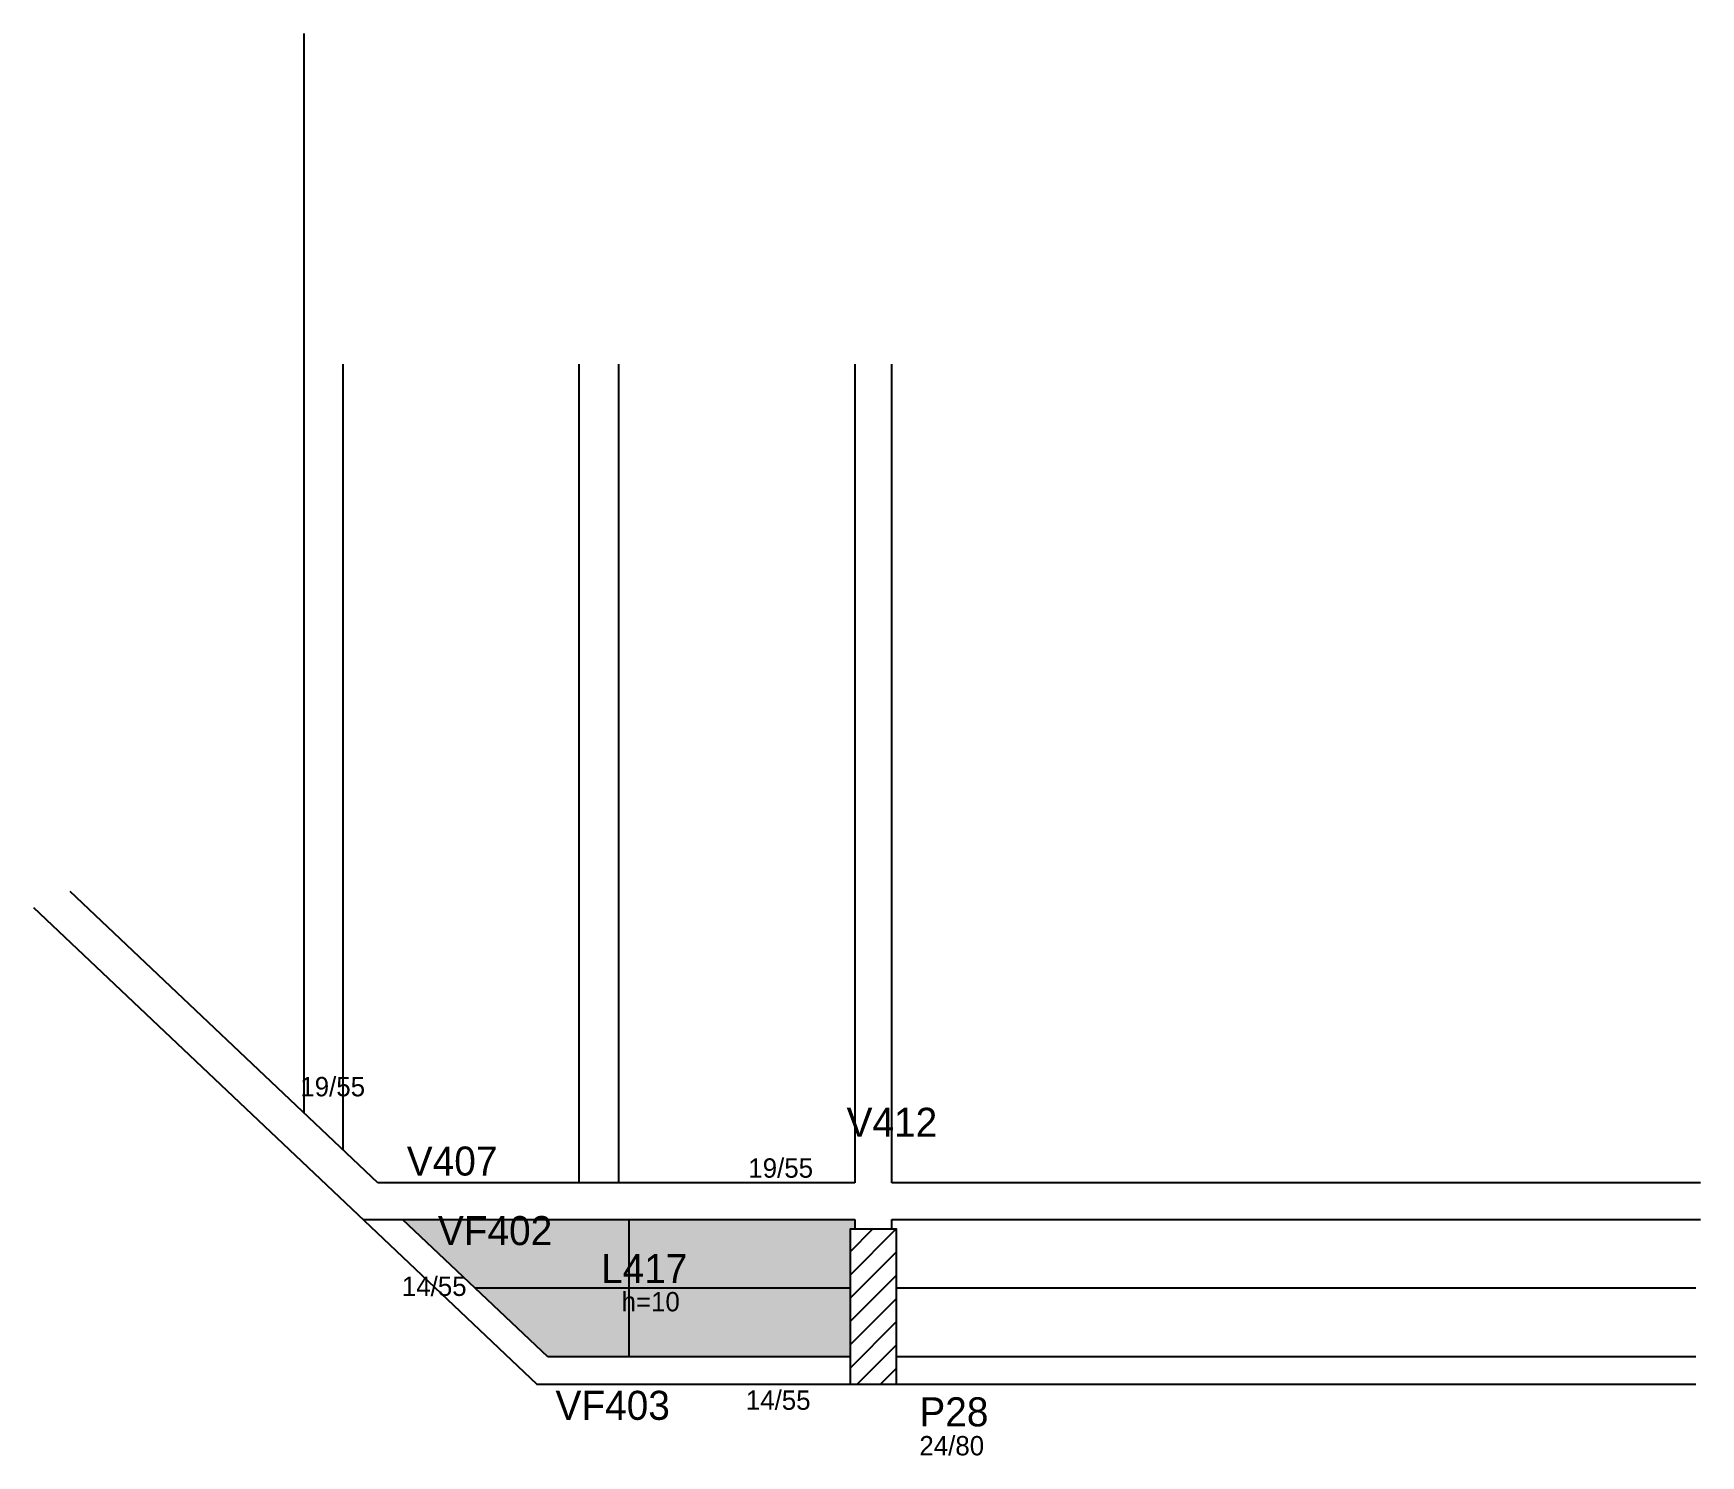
# Model space of a CAD drawing. Header units: metres. Extents: x 2424 to 3285, y 1449 to 2184.
import ezdxf

# ---------------------------------------------------------------- set-up
doc = ezdxf.new("R2010")
doc.units = ezdxf.units.M
for name, color, linetype in [('3', 7, 'Continuous'), ('4', 7, 'Continuous'), ('7', 7, 'Continuous'), ('Painéis', 7, 'Continuous'), ('REAPROVEITAMENTO', 7, 'Continuous')]:
    doc.layers.add(name, color=color, linetype=linetype)

msp = doc.modelspace()

# ---------------------------------------------------------------- hatches: boundary and pattern name
at = {"layer": 'REAPROVEITAMENTO'}
h = msp.add_hatch(color=7, dxfattribs=at)
h.dxf.hatch_style = 1
h.paths.add_polyline_path([(2614.73, 1571.12), (2689.74, 1500.12), (2689.74, 1500.12), (2845.97, 1500.12), (2845.97, 1500.12), (2845.97, 1566.12), (2845.97, 1566.12), (2848.47, 1566.12), (2848.47, 1566.12), (2848.47, 1571.12), (2848.47, 1571.12), (2614.73, 1571.12), (2614.73, 1571.12)])

# ---------------------------------------------------------------- linework, layer by layer
at = {"layer": '3', "color": 7, "lineweight": 25}
for p, q in [((2845.97, 1542.48), (2869.61, 1566.12)), ((2845.97, 1554.5), (2857.59, 1566.12)), ((2845.97, 1530.46), (2869.97, 1554.46)), ((2845.97, 1518.44), (2869.97, 1542.44)), ((2845.97, 1506.42), (2869.97, 1530.42)), ((2845.97, 1494.4), (2869.97, 1518.4)), ((2849.72, 1486.12), (2869.97, 1506.37)), ((2861.74, 1486.12), (2869.97, 1494.35))]:
    msp.add_line(p, q, dxfattribs=at)
for points in [[(2848.47, 2013.12), (2848.47, 1590.12)], [(2867.47, 1590.12), (2867.47, 2013.12)], [(2601.93, 1590.12), (2442.97, 1740.59)], [(2423.97, 1732.41), (2591.62, 1573.72)], [(2848.47, 1590.12), (2601.93, 1590.12)], [(3285.47, 1590.12), (2867.47, 1590.12)], [(2591.62, 1573.72), (2684.17, 1486.12)], [(2594.37, 1571.12), (2848.47, 1571.12)], [(2689.74, 1500.12), (2614.73, 1571.12)], [(2848.47, 1571.12), (2848.47, 1566.12)], [(2867.47, 1571.12), (3285.47, 1571.12)], [(2867.47, 1566.12), (2867.47, 1571.12)], [(2845.97, 1500.12), (2689.74, 1500.12)], [(3282.97, 1500.12), (2869.97, 1500.12)], [(2684.17, 1486.12), (2845.97, 1486.12)], [(2869.97, 1486.12), (3282.97, 1486.12)]]:
    msp.add_lwpolyline(points, dxfattribs=at)
at = {"layer": '7', "color": 7, "lineweight": 25}
msp.add_lwpolyline([(2845.97, 1486.12), (2869.97, 1486.12), (2869.97, 1566.12), (2845.97, 1566.12), (2845.97, 1486.12)], dxfattribs=at)
at = {"layer": 'Painéis', "color": 7, "lineweight": 25}
for p, q in [((2563.97, 1626.06), (2563.97, 2184.12)), ((2583.97, 1607.12), (2583.97, 2013.12)), ((2705.97, 1590.12), (2705.97, 2013.12)), ((2726.47, 1590.12), (2726.47, 2013.12)), ((2731.6, 1571.12), (2731.6, 1500.12)), ((2845.97, 1535.62), (2652.24, 1535.62)), ((3282.97, 1535.62), (2869.97, 1535.62))]:
    msp.add_line(p, q, dxfattribs=at)

# ---------------------------------------------------------------- texts
at = {"layer": '3', "color": 7, "lineweight": 25}
for s, p in [('19/55', (2561.91, 1634.82)), ('19/55', (2793.39, 1592.76)), ('14/55', (2614.38, 1531.67)), ('h=10', (2727.88, 1523.7)), ('14/55', (2792.11, 1472.83)), ('24/80', (2881.78, 1449.28))]:
    msp.add_text(s, height=10, dxfattribs=at).set_placement(p)
at = {"layer": '4', "color": 7, "lineweight": 25}
for s, p in [('V412', (2844.17, 1613.9)), ('V407', (2616.93, 1593.87)), ('VF402', (2633, 1557.94)), ('L417', (2717.31, 1538.31)), ('VF403', (2693.77, 1467.64)), ('P28', (2881.78, 1464.28))]:
    msp.add_text(s, height=15, dxfattribs=at).set_placement(p)

doc.saveas('drawing.dxf')
